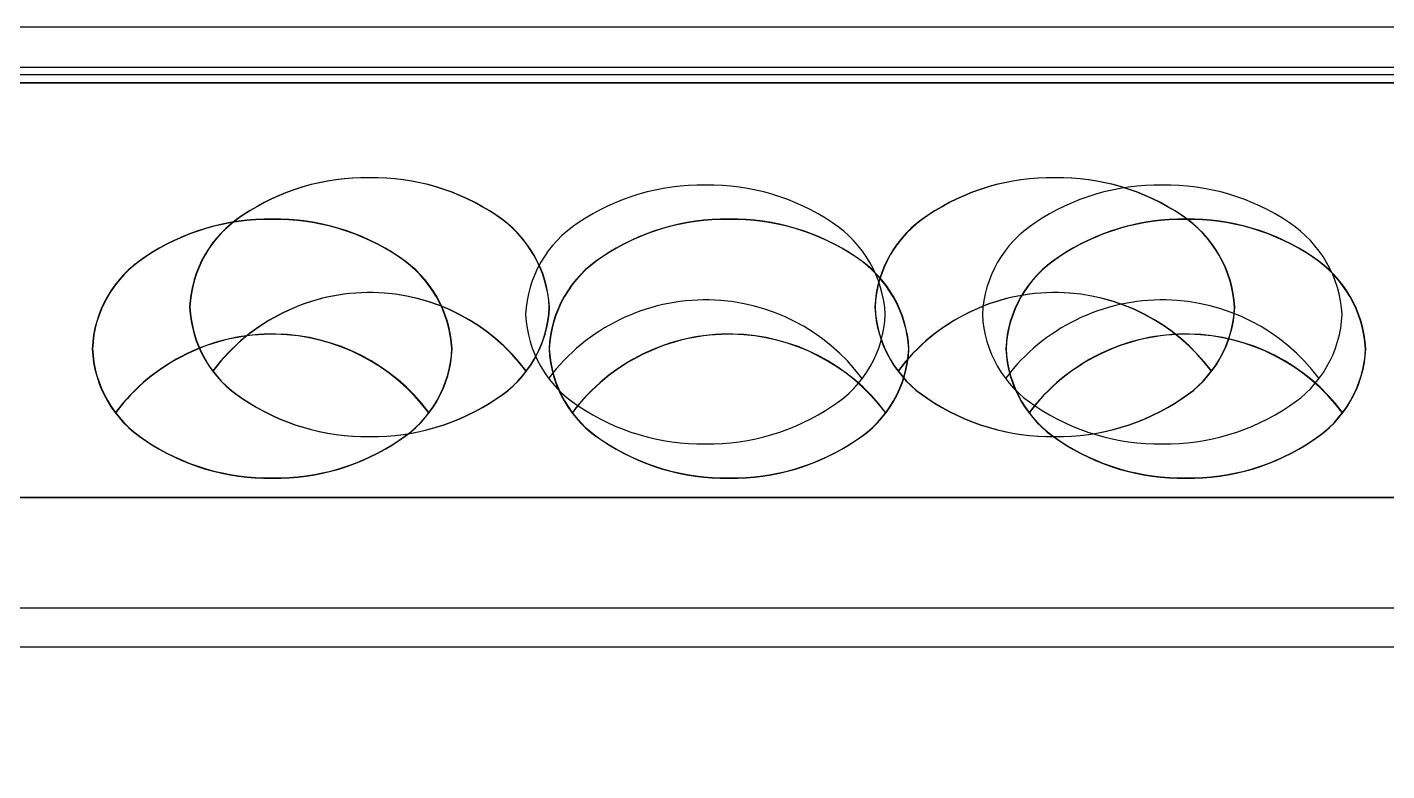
# Model space of a CAD drawing. Extents: x 1.1 to 23.7, y 0.2 to 17.2.
# Drawn here: x 17.822 to 18.417, y 3.781 to 4.107 of the extents above; entities that cross this region are included whole.
import ezdxf

# ---------------------------------------------------------------- set-up
doc = ezdxf.new("R2010")
doc.units = 0
doc.header["$MEASUREMENT"] = 0
for name, color, linetype in [('5_01__9-_0-___10__RTD___NO', 7, 'CONTINUOUS'), ('5_02__9-_B-___10__RTD____3', 7, 'CONTINUOUS'), ('5_03__9-_1-___10__RTD____4', 7, 'CONTINUOUS'), ('5_04__9-_C-___10__RTD____4', 7, 'CONTINUOUS'), ('5_05__9-_5-___10__RTD____8', 7, 'CONTINUOUS'), ('5_06__9-_6-___10__RTD____4', 7, 'CONTINUOUS'), ('5_07__9-_71___10__RTD____3', 7, 'CONTINUOUS'), ('5_08__9-_72___10__RTD____5', 7, 'CONTINUOUS'), ('5_09__9-_73___10__RTD____5', 7, 'CONTINUOUS'), ('5_10__9-_74___10__RTD____3', 7, 'CONTINUOUS'), ('5_11__9-_75___10__RTD____5', 7, 'CONTINUOUS'), ('5_12__9-_76___10__RTD____5', 7, 'CONTINUOUS'), ('5_13__9-_3-___10__RTD____8', 7, 'CONTINUOUS'), ('5_14__9-_D-___10__RTD____4', 7, 'CONTINUOUS'), ('6_01__0-__NO_CARD', 7, 'CONTINUOUS'), ('6_02__B-___3__DI___4__DO__', 7, 'CONTINUOUS'), ('6_03__1-___4__DI___4__DO', 7, 'CONTINUOUS'), ('6_04__C-___4__DI___4__FHCI', 7, 'CONTINUOUS'), ('6_05__5-___8__AI', 7, 'CONTINUOUS'), ('6_06__6-___4__AI____4__AO', 7, 'CONTINUOUS'), ('6_07__71___3__AVI', 7, 'CONTINUOUS'), ('6_08__72___5__AVI_W_MONITO', 7, 'CONTINUOUS'), ('6_09__73___5__AVI_W_ADV_ME', 7, 'CONTINUOUS'), ('6_10__74___3__AVI___4__AFD', 7, 'CONTINUOUS'), ('6_11__75___5__AVI___1__ACI', 7, 'CONTINUOUS'), ('6_12__76___5__AVI___1__ACI', 7, 'CONTINUOUS'), ('6_13__3-___8__DI', 7, 'CONTINUOUS'), ('6_14__D-___4__DI___3__DO__', 7, 'CONTINUOUS')]:
    doc.layers.add(name, color=color, linetype=linetype)

msp = doc.modelspace()

# ---------------------------------------------------------------- linework, layer by layer
at = {"layer": '5_01__9-_0-___10__RTD___NO'}
msp.add_lwpolyline([(18.5791, 4.10693), (17.61387, 4.10693, 0.414214), (17.58399, 4.07704), (17.58399, 4.06193), (17.34399, 4.06193), (17.34399, 4.07704, 0.414214), (17.3141, 4.10693), (16.95637, 4.10693, 0.414973), (16.92649, 4.07704), (16.92649, 3.55681, 0.414973), (16.95637, 3.52693), (17.3141, 3.52693, 0.414214), (17.34399, 3.55681), (17.34399, 3.57193), (17.58399, 3.57193), (17.58399, 3.55681, 0.414214), (17.61387, 3.52693), (18.5791, 3.52693, 0.414214)], format="xyb", dxfattribs=at)
at = {"layer": '5_02__9-_B-___10__RTD____3'}
msp.add_lwpolyline([(18.82747, 4.08262), (18.82747, 3.47391), (17.22747, 3.47391), (17.22747, 4.08262)], close=True, dxfattribs=at)
for points in [[(17.98472, 4.0062, 0.154167), (17.92904, 4.02279, 0.154167), (17.87336, 4.0062, 0.244062), (17.8503, 3.96614, 0.244061), (17.87336, 3.92609, 0.154167), (17.92904, 3.9095, 0.154167), (17.98472, 3.92609, 0.24406), (18.00778, 3.96614, 0.236767)], [(18.18472, 4.0062, 0.154167), (18.12904, 4.02279, 0.154167), (18.07336, 4.0062, 0.244062), (18.0503, 3.96614, 0.244061), (18.07336, 3.92609, 0.154167), (18.12904, 3.9095, 0.154167), (18.18472, 3.92609, 0.24406), (18.20778, 3.96614, 0.236767)], [(18.38472, 4.0062, 0.154167), (18.32904, 4.02279, 0.154167), (18.27336, 4.0062, 0.244062), (18.2503, 3.96614, 0.244061), (18.27336, 3.92609, 0.154167), (18.32904, 3.9095, 0.154167), (18.38472, 3.92609, 0.24406), (18.40778, 3.96614, 0.236767)]]:
    msp.add_lwpolyline(points, format="xyb", close=True, dxfattribs=at)
for points in [[(17.99785, 3.93831, 0.005828), (17.99756, 3.93824, 0.231198), (17.93062, 3.97248, 0.240907), (17.86052, 3.93824, 0.001746), (17.86039, 3.93811)], [(18.19785, 3.93831, 0.005828), (18.19756, 3.93824, 0.231198), (18.13062, 3.97248, 0.240907), (18.06052, 3.93824, 0.001746), (18.06039, 3.93811)], [(18.39785, 3.93831, 0.005828), (18.39756, 3.93824, 0.231198), (18.33062, 3.97248, 0.240907), (18.26052, 3.93824, 0.001746), (18.26039, 3.93811)]]:
    msp.add_lwpolyline(points, format="xyb", dxfattribs=at)
for points in [[(17.22747, 3.90102), (18.82747, 3.90102)], [(17.22747, 3.83558), (18.82747, 3.83558)]]:
    msp.add_lwpolyline(points, dxfattribs=at)
at = {"layer": '5_03__9-_1-___10__RTD____4'}
msp.add_lwpolyline([(18.82747, 4.08262), (18.82747, 3.47391), (17.22747, 3.47391), (17.22747, 4.08262)], close=True, dxfattribs=at)
for points in [[(17.98472, 4.0062, 0.154167), (17.92904, 4.02279, 0.154167), (17.87336, 4.0062, 0.244062), (17.8503, 3.96614, 0.244061), (17.87336, 3.92609, 0.154167), (17.92904, 3.9095, 0.154167), (17.98472, 3.92609, 0.24406), (18.00778, 3.96614, 0.236767)], [(18.18472, 4.0062, 0.154167), (18.12904, 4.02279, 0.154167), (18.07336, 4.0062, 0.244062), (18.0503, 3.96614, 0.244061), (18.07336, 3.92609, 0.154167), (18.12904, 3.9095, 0.154167), (18.18472, 3.92609, 0.24406), (18.20778, 3.96614, 0.236767)], [(18.38472, 4.0062, 0.154167), (18.32904, 4.02279, 0.154167), (18.27336, 4.0062, 0.244062), (18.2503, 3.96614, 0.244061), (18.27336, 3.92609, 0.154167), (18.32904, 3.9095, 0.154167), (18.38472, 3.92609, 0.24406), (18.40778, 3.96614, 0.236767)]]:
    msp.add_lwpolyline(points, format="xyb", close=True, dxfattribs=at)
for points in [[(17.99785, 3.93831, 0.005828), (17.99756, 3.93824, 0.231198), (17.93062, 3.97248, 0.240907), (17.86052, 3.93824, 0.001746), (17.86039, 3.93811)], [(18.19785, 3.93831, 0.005828), (18.19756, 3.93824, 0.231198), (18.13062, 3.97248, 0.240907), (18.06052, 3.93824, 0.001746), (18.06039, 3.93811)], [(18.39785, 3.93831, 0.005828), (18.39756, 3.93824, 0.231198), (18.33062, 3.97248, 0.240907), (18.26052, 3.93824, 0.001746), (18.26039, 3.93811)]]:
    msp.add_lwpolyline(points, format="xyb", dxfattribs=at)
for points in [[(17.22747, 3.90102), (18.82747, 3.90102)], [(17.22747, 3.83558), (18.82747, 3.83558)]]:
    msp.add_lwpolyline(points, dxfattribs=at)
at = {"layer": '5_04__9-_C-___10__RTD____4'}
msp.add_lwpolyline([(18.82747, 4.08262), (18.82747, 3.47391), (17.22747, 3.47391), (17.22747, 4.08262)], close=True, dxfattribs=at)
for points in [[(17.98472, 4.0062, 0.154167), (17.92904, 4.02279, 0.154167), (17.87336, 4.0062, 0.244062), (17.8503, 3.96614, 0.244061), (17.87336, 3.92609, 0.154167), (17.92904, 3.9095, 0.154167), (17.98472, 3.92609, 0.24406), (18.00778, 3.96614, 0.236767)], [(18.18472, 4.0062, 0.154167), (18.12904, 4.02279, 0.154167), (18.07336, 4.0062, 0.244062), (18.0503, 3.96614, 0.244061), (18.07336, 3.92609, 0.154167), (18.12904, 3.9095, 0.154167), (18.18472, 3.92609, 0.24406), (18.20778, 3.96614, 0.236767)], [(18.38472, 4.0062, 0.154167), (18.32904, 4.02279, 0.154167), (18.27336, 4.0062, 0.244062), (18.2503, 3.96614, 0.244061), (18.27336, 3.92609, 0.154167), (18.32904, 3.9095, 0.154167), (18.38472, 3.92609, 0.24406), (18.40778, 3.96614, 0.236767)]]:
    msp.add_lwpolyline(points, format="xyb", close=True, dxfattribs=at)
for points in [[(17.99785, 3.93831, 0.005828), (17.99756, 3.93824, 0.231198), (17.93062, 3.97248, 0.240907), (17.86052, 3.93824, 0.001746), (17.86039, 3.93811)], [(18.19785, 3.93831, 0.005828), (18.19756, 3.93824, 0.231198), (18.13062, 3.97248, 0.240907), (18.06052, 3.93824, 0.001746), (18.06039, 3.93811)], [(18.39785, 3.93831, 0.005828), (18.39756, 3.93824, 0.231198), (18.33062, 3.97248, 0.240907), (18.26052, 3.93824, 0.001746), (18.26039, 3.93811)]]:
    msp.add_lwpolyline(points, format="xyb", dxfattribs=at)
for points in [[(17.22747, 3.90102), (18.82747, 3.90102)], [(17.22747, 3.83558), (18.82747, 3.83558)]]:
    msp.add_lwpolyline(points, dxfattribs=at)
at = {"layer": '5_05__9-_5-___10__RTD____8'}
msp.add_lwpolyline([(18.82747, 4.08262), (18.82747, 3.47391), (17.22747, 3.47391), (17.22747, 4.08262)], close=True, dxfattribs=at)
for points in [[(17.98472, 4.0062, 0.154167), (17.92904, 4.02279, 0.154167), (17.87336, 4.0062, 0.244062), (17.8503, 3.96614, 0.244061), (17.87336, 3.92609, 0.154167), (17.92904, 3.9095, 0.154167), (17.98472, 3.92609, 0.24406), (18.00778, 3.96614, 0.236767)], [(18.18472, 4.0062, 0.154167), (18.12904, 4.02279, 0.154167), (18.07336, 4.0062, 0.244062), (18.0503, 3.96614, 0.244061), (18.07336, 3.92609, 0.154167), (18.12904, 3.9095, 0.154167), (18.18472, 3.92609, 0.24406), (18.20778, 3.96614, 0.236767)], [(18.38472, 4.0062, 0.154167), (18.32904, 4.02279, 0.154167), (18.27336, 4.0062, 0.244062), (18.2503, 3.96614, 0.244061), (18.27336, 3.92609, 0.154167), (18.32904, 3.9095, 0.154167), (18.38472, 3.92609, 0.24406), (18.40778, 3.96614, 0.236767)]]:
    msp.add_lwpolyline(points, format="xyb", close=True, dxfattribs=at)
for points in [[(17.99785, 3.93831, 0.005828), (17.99756, 3.93824, 0.231198), (17.93062, 3.97248, 0.240907), (17.86052, 3.93824, 0.001746), (17.86039, 3.93811)], [(18.19785, 3.93831, 0.005828), (18.19756, 3.93824, 0.231198), (18.13062, 3.97248, 0.240907), (18.06052, 3.93824, 0.001746), (18.06039, 3.93811)], [(18.39785, 3.93831, 0.005828), (18.39756, 3.93824, 0.231198), (18.33062, 3.97248, 0.240907), (18.26052, 3.93824, 0.001746), (18.26039, 3.93811)]]:
    msp.add_lwpolyline(points, format="xyb", dxfattribs=at)
for points in [[(17.22747, 3.90102), (18.82747, 3.90102)], [(17.22747, 3.83558), (18.82747, 3.83558)]]:
    msp.add_lwpolyline(points, dxfattribs=at)
at = {"layer": '5_06__9-_6-___10__RTD____4'}
msp.add_lwpolyline([(18.82747, 4.08262), (18.82747, 3.47391), (17.22747, 3.47391), (17.22747, 4.08262)], close=True, dxfattribs=at)
for points in [[(17.98472, 4.0062, 0.154167), (17.92904, 4.02279, 0.154167), (17.87336, 4.0062, 0.244062), (17.8503, 3.96614, 0.244061), (17.87336, 3.92609, 0.154167), (17.92904, 3.9095, 0.154167), (17.98472, 3.92609, 0.24406), (18.00778, 3.96614, 0.236767)], [(18.18472, 4.0062, 0.154167), (18.12904, 4.02279, 0.154167), (18.07336, 4.0062, 0.244062), (18.0503, 3.96614, 0.244061), (18.07336, 3.92609, 0.154167), (18.12904, 3.9095, 0.154167), (18.18472, 3.92609, 0.24406), (18.20778, 3.96614, 0.236767)], [(18.38472, 4.0062, 0.154167), (18.32904, 4.02279, 0.154167), (18.27336, 4.0062, 0.244062), (18.2503, 3.96614, 0.244061), (18.27336, 3.92609, 0.154167), (18.32904, 3.9095, 0.154167), (18.38472, 3.92609, 0.24406), (18.40778, 3.96614, 0.236767)]]:
    msp.add_lwpolyline(points, format="xyb", close=True, dxfattribs=at)
for points in [[(17.99785, 3.93831, 0.005828), (17.99756, 3.93824, 0.231198), (17.93062, 3.97248, 0.240907), (17.86052, 3.93824, 0.001746), (17.86039, 3.93811)], [(18.19785, 3.93831, 0.005828), (18.19756, 3.93824, 0.231198), (18.13062, 3.97248, 0.240907), (18.06052, 3.93824, 0.001746), (18.06039, 3.93811)], [(18.39785, 3.93831, 0.005828), (18.39756, 3.93824, 0.231198), (18.33062, 3.97248, 0.240907), (18.26052, 3.93824, 0.001746), (18.26039, 3.93811)]]:
    msp.add_lwpolyline(points, format="xyb", dxfattribs=at)
for points in [[(17.22747, 3.90102), (18.82747, 3.90102)], [(17.22747, 3.83558), (18.82747, 3.83558)]]:
    msp.add_lwpolyline(points, dxfattribs=at)
at = {"layer": '5_07__9-_71___10__RTD____3'}
msp.add_lwpolyline([(17.20941, 4.08629), (18.8442, 4.08629), (18.8442, 3.45579), (17.20941, 3.45579)], close=True, dxfattribs=at)
for points in [[(18.17448, 4.02124, 0.154167), (18.1188, 4.03783, 0.154167), (18.06312, 4.02124, 0.244062), (18.04006, 3.98118, 0.244061), (18.06312, 3.94113, 0.154167), (18.1188, 3.92454, 0.154167), (18.17448, 3.94113, 0.24406), (18.19754, 3.98118, 0.236767)], [(18.37448, 4.02124, 0.154167), (18.31881, 4.03783, 0.154167), (18.26313, 4.02124, 0.244062), (18.24007, 3.98118, 0.244061), (18.26313, 3.94113, 0.154167), (18.31881, 3.92454, 0.154167), (18.37448, 3.94113, 0.24406), (18.39755, 3.98118, 0.236767)]]:
    msp.add_lwpolyline(points, format="xyb", close=True, dxfattribs=at)
for points in [[(18.18761, 3.95335, 0.005828), (18.18732, 3.95328, 0.231198), (18.12038, 3.98752, 0.240907), (18.05028, 3.95328, 0.001746), (18.05014, 3.95315)], [(18.38762, 3.95335, 0.005828), (18.38732, 3.95328, 0.231198), (18.32038, 3.98752, 0.240907), (18.25029, 3.95328, 0.001746), (18.25015, 3.95315)]]:
    msp.add_lwpolyline(points, format="xyb", dxfattribs=at)
at = {"layer": '5_08__9-_72___10__RTD____5'}
msp.add_lwpolyline([(17.2623, 4.08949), (19.5719, 4.08949), (19.5719, 3.45904), (17.2623, 3.45904)], close=True, dxfattribs=at)
for points in [[(18.02736, 4.02444, 0.154167), (17.97169, 4.04103, 0.154167), (17.91601, 4.02444, 0.244062), (17.89295, 3.98439, 0.244061), (17.91601, 3.94434, 0.154167), (17.97169, 3.92775, 0.154167), (18.02736, 3.94434, 0.24406), (18.05043, 3.98439, 0.236767)], [(18.32737, 4.02444, 0.154167), (18.27169, 4.04103, 0.154167), (18.21602, 4.02444, 0.244062), (18.19295, 3.98439, 0.244061), (18.21602, 3.94434, 0.154167), (18.27169, 3.92775, 0.154167), (18.32737, 3.94434, 0.24406), (18.35043, 3.98439, 0.236767)]]:
    msp.add_lwpolyline(points, format="xyb", close=True, dxfattribs=at)
for points in [[(18.0405, 3.95656, 0.005828), (18.0402, 3.95648, 0.231198), (17.97326, 3.99073, 0.240907), (17.90317, 3.95648, 0.001746), (17.90303, 3.95635)], [(18.34051, 3.95656, 0.005828), (18.34021, 3.95648, 0.231198), (18.27327, 3.99073, 0.240907), (18.20318, 3.95648, 0.001746), (18.20304, 3.95635)]]:
    msp.add_lwpolyline(points, format="xyb", dxfattribs=at)
msp.add_lwpolyline([(17.2623, 3.8527), (19.5719, 3.8527)], dxfattribs=at)
at = {"layer": '5_09__9-_73___10__RTD____5'}
msp.add_lwpolyline([(17.2623, 4.08949), (19.5719, 4.08949), (19.5719, 3.45904), (17.2623, 3.45904)], close=True, dxfattribs=at)
for points in [[(18.02736, 4.02444, 0.154167), (17.97169, 4.04103, 0.154167), (17.91601, 4.02444, 0.244062), (17.89295, 3.98439, 0.244061), (17.91601, 3.94434, 0.154167), (17.97169, 3.92775, 0.154167), (18.02736, 3.94434, 0.24406), (18.05043, 3.98439, 0.236767)], [(18.32737, 4.02444, 0.154167), (18.27169, 4.04103, 0.154167), (18.21602, 4.02444, 0.244062), (18.19295, 3.98439, 0.244061), (18.21602, 3.94434, 0.154167), (18.27169, 3.92775, 0.154167), (18.32737, 3.94434, 0.24406), (18.35043, 3.98439, 0.236767)]]:
    msp.add_lwpolyline(points, format="xyb", close=True, dxfattribs=at)
for points in [[(18.0405, 3.95656, 0.005828), (18.0402, 3.95648, 0.231198), (17.97326, 3.99073, 0.240907), (17.90317, 3.95648, 0.001746), (17.90303, 3.95635)], [(18.34051, 3.95656, 0.005828), (18.34021, 3.95648, 0.231198), (18.27327, 3.99073, 0.240907), (18.20318, 3.95648, 0.001746), (18.20304, 3.95635)]]:
    msp.add_lwpolyline(points, format="xyb", dxfattribs=at)
msp.add_lwpolyline([(17.2623, 3.8527), (19.5719, 3.8527)], dxfattribs=at)
at = {"layer": '5_10__9-_74___10__RTD____3'}
msp.add_lwpolyline([(17.20941, 4.08629), (18.8442, 4.08629), (18.8442, 3.45579), (17.20941, 3.45579)], close=True, dxfattribs=at)
for points in [[(18.17448, 4.02124, 0.154167), (18.1188, 4.03783, 0.154167), (18.06312, 4.02124, 0.244062), (18.04006, 3.98118, 0.244061), (18.06312, 3.94113, 0.154167), (18.1188, 3.92454, 0.154167), (18.17448, 3.94113, 0.24406), (18.19754, 3.98118, 0.236767)], [(18.37448, 4.02124, 0.154167), (18.31881, 4.03783, 0.154167), (18.26313, 4.02124, 0.244062), (18.24007, 3.98118, 0.244061), (18.26313, 3.94113, 0.154167), (18.31881, 3.92454, 0.154167), (18.37448, 3.94113, 0.24406), (18.39755, 3.98118, 0.236767)]]:
    msp.add_lwpolyline(points, format="xyb", close=True, dxfattribs=at)
for points in [[(18.18761, 3.95335, 0.005828), (18.18732, 3.95328, 0.231198), (18.12038, 3.98752, 0.240907), (18.05028, 3.95328, 0.001746), (18.05014, 3.95315)], [(18.38762, 3.95335, 0.005828), (18.38732, 3.95328, 0.231198), (18.32038, 3.98752, 0.240907), (18.25029, 3.95328, 0.001746), (18.25015, 3.95315)]]:
    msp.add_lwpolyline(points, format="xyb", dxfattribs=at)
at = {"layer": '5_11__9-_75___10__RTD____5'}
msp.add_lwpolyline([(17.26242, 4.08949), (19.57202, 4.08949), (19.57202, 3.45904), (17.26242, 3.45904)], close=True, dxfattribs=at)
for points in [[(18.02749, 4.02444, 0.154167), (17.97181, 4.04103, 0.154167), (17.91613, 4.02444, 0.244062), (17.89307, 3.98439, 0.244061), (17.91613, 3.94434, 0.154167), (17.97181, 3.92775, 0.154167), (18.02749, 3.94434, 0.24406), (18.05055, 3.98439, 0.236767)], [(18.32749, 4.02444, 0.154167), (18.27182, 4.04103, 0.154167), (18.21614, 4.02444, 0.244062), (18.19308, 3.98439, 0.244061), (18.21614, 3.94434, 0.154167), (18.27182, 3.92775, 0.154167), (18.32749, 3.94434, 0.24406), (18.35056, 3.98439, 0.236767)]]:
    msp.add_lwpolyline(points, format="xyb", close=True, dxfattribs=at)
for points in [[(18.04062, 3.95656, 0.005828), (18.04033, 3.95648, 0.231198), (17.97338, 3.99073, 0.240907), (17.90329, 3.95648, 0.001746), (17.90315, 3.95635)], [(18.34063, 3.95656, 0.005828), (18.34033, 3.95648, 0.231198), (18.27339, 3.99073, 0.240907), (18.2033, 3.95648, 0.001746), (18.20316, 3.95635)]]:
    msp.add_lwpolyline(points, format="xyb", dxfattribs=at)
msp.add_lwpolyline([(17.26242, 3.8527), (19.57202, 3.8527)], dxfattribs=at)
at = {"layer": '5_12__9-_76___10__RTD____5'}
msp.add_lwpolyline([(17.26242, 4.08949), (19.57202, 4.08949), (19.57202, 3.45904), (17.26242, 3.45904)], close=True, dxfattribs=at)
for points in [[(18.02749, 4.02444, 0.154167), (17.97181, 4.04103, 0.154167), (17.91613, 4.02444, 0.244062), (17.89307, 3.98439, 0.244061), (17.91613, 3.94434, 0.154167), (17.97181, 3.92775, 0.154167), (18.02749, 3.94434, 0.24406), (18.05055, 3.98439, 0.236767)], [(18.32749, 4.02444, 0.154167), (18.27182, 4.04103, 0.154167), (18.21614, 4.02444, 0.244062), (18.19308, 3.98439, 0.244061), (18.21614, 3.94434, 0.154167), (18.27182, 3.92775, 0.154167), (18.32749, 3.94434, 0.24406), (18.35056, 3.98439, 0.236767)]]:
    msp.add_lwpolyline(points, format="xyb", close=True, dxfattribs=at)
for points in [[(18.04062, 3.95656, 0.005828), (18.04033, 3.95648, 0.231198), (17.97338, 3.99073, 0.240907), (17.90329, 3.95648, 0.001746), (17.90315, 3.95635)], [(18.34063, 3.95656, 0.005828), (18.34033, 3.95648, 0.231198), (18.27339, 3.99073, 0.240907), (18.2033, 3.95648, 0.001746), (18.20316, 3.95635)]]:
    msp.add_lwpolyline(points, format="xyb", dxfattribs=at)
msp.add_lwpolyline([(17.26242, 3.8527), (19.57202, 3.8527)], dxfattribs=at)
at = {"layer": '5_13__9-_3-___10__RTD____8'}
msp.add_lwpolyline([(18.82759, 4.08262), (18.82759, 3.47391), (17.22759, 3.47391), (17.22759, 4.08262)], close=True, dxfattribs=at)
for points in [[(17.98484, 4.0062, 0.154167), (17.92916, 4.02279, 0.154167), (17.87349, 4.0062, 0.244062), (17.85042, 3.96614, 0.244061), (17.87349, 3.92609, 0.154167), (17.92916, 3.9095, 0.154167), (17.98484, 3.92609, 0.24406), (18.0079, 3.96614, 0.236767)], [(18.18484, 4.0062, 0.154167), (18.12916, 4.02279, 0.154167), (18.07349, 4.0062, 0.244062), (18.05042, 3.96614, 0.244061), (18.07349, 3.92609, 0.154167), (18.12916, 3.9095, 0.154167), (18.18484, 3.92609, 0.24406), (18.2079, 3.96614, 0.236767)], [(18.38484, 4.0062, 0.154167), (18.32916, 4.02279, 0.154167), (18.27349, 4.0062, 0.244062), (18.25042, 3.96614, 0.244061), (18.27349, 3.92609, 0.154167), (18.32916, 3.9095, 0.154167), (18.38484, 3.92609, 0.24406), (18.4079, 3.96614, 0.236767)]]:
    msp.add_lwpolyline(points, format="xyb", close=True, dxfattribs=at)
for points in [[(17.99797, 3.93831, 0.005828), (17.99768, 3.93824, 0.231198), (17.93074, 3.97248, 0.240907), (17.86065, 3.93824, 0.001746), (17.86051, 3.93811)], [(18.19797, 3.93831, 0.005828), (18.19768, 3.93824, 0.231198), (18.13074, 3.97248, 0.240907), (18.06065, 3.93824, 0.001746), (18.06051, 3.93811)], [(18.39797, 3.93831, 0.005828), (18.39768, 3.93824, 0.231198), (18.33074, 3.97248, 0.240907), (18.26065, 3.93824, 0.001746), (18.26051, 3.93811)]]:
    msp.add_lwpolyline(points, format="xyb", dxfattribs=at)
for points in [[(17.22759, 3.90102), (18.82759, 3.90102)], [(17.22759, 3.83558), (18.82759, 3.83558)]]:
    msp.add_lwpolyline(points, dxfattribs=at)
at = {"layer": '5_14__9-_D-___10__RTD____4'}
msp.add_lwpolyline([(18.82759, 4.0827), (18.82759, 3.47399), (17.22759, 3.47399), (17.22759, 4.0827)], close=True, dxfattribs=at)
for points in [[(17.98484, 4.00627, 0.154167), (17.92916, 4.02286, 0.154167), (17.87349, 4.00627, 0.244062), (17.85042, 3.96622, 0.244061), (17.87349, 3.92617, 0.154167), (17.92916, 3.90958, 0.154167), (17.98484, 3.92617, 0.24406), (18.0079, 3.96622, 0.236767)], [(18.18484, 4.00627, 0.154167), (18.12916, 4.02286, 0.154167), (18.07349, 4.00627, 0.244062), (18.05042, 3.96622, 0.244061), (18.07349, 3.92617, 0.154167), (18.12916, 3.90958, 0.154167), (18.18484, 3.92617, 0.24406), (18.2079, 3.96622, 0.236767)], [(18.38484, 4.00627, 0.154167), (18.32916, 4.02286, 0.154167), (18.27349, 4.00627, 0.244062), (18.25042, 3.96622, 0.244061), (18.27349, 3.92617, 0.154167), (18.32916, 3.90958, 0.154167), (18.38484, 3.92617, 0.24406), (18.4079, 3.96622, 0.236767)]]:
    msp.add_lwpolyline(points, format="xyb", close=True, dxfattribs=at)
for points in [[(17.99797, 3.93839, 0.005828), (17.99768, 3.93831, 0.231198), (17.93074, 3.97256, 0.240907), (17.86065, 3.93831, 0.001746), (17.86051, 3.93819)], [(18.19797, 3.93839, 0.005828), (18.19768, 3.93831, 0.231198), (18.13074, 3.97256, 0.240907), (18.06065, 3.93831, 0.001746), (18.06051, 3.93819)], [(18.39797, 3.93839, 0.005828), (18.39768, 3.93831, 0.231198), (18.33074, 3.97256, 0.240907), (18.26065, 3.93831, 0.001746), (18.26051, 3.93819)]]:
    msp.add_lwpolyline(points, format="xyb", dxfattribs=at)
for points in [[(17.22759, 3.9011), (18.82759, 3.9011)], [(17.22759, 3.83566), (18.82759, 3.83566)]]:
    msp.add_lwpolyline(points, dxfattribs=at)
at = {"layer": '6_01__0-__NO_CARD'}
msp.add_lwpolyline([(18.5791, 4.10693), (17.61387, 4.10693, 0.414214), (17.58399, 4.07704), (17.58399, 4.06193), (17.34399, 4.06193), (17.34399, 4.07704, 0.414214), (17.3141, 4.10693), (16.95637, 4.10693, 0.414973), (16.92649, 4.07704), (16.92649, 3.55681, 0.414973), (16.95637, 3.52693), (17.3141, 3.52693, 0.414214), (17.34399, 3.55681), (17.34399, 3.57193), (17.58399, 3.57193), (17.58399, 3.55681, 0.414214), (17.61387, 3.52693), (18.5791, 3.52693, 0.414214)], format="xyb", dxfattribs=at)
at = {"layer": '6_02__B-___3__DI___4__DO__'}
msp.add_lwpolyline([(18.82759, 4.08262), (18.82759, 3.47391), (17.22759, 3.47391), (17.22759, 4.08262)], close=True, dxfattribs=at)
for points in [[(17.98484, 4.0062, 0.154167), (17.92916, 4.02279, 0.154167), (17.87349, 4.0062, 0.244062), (17.85042, 3.96614, 0.244061), (17.87349, 3.92609, 0.154167), (17.92916, 3.9095, 0.154167), (17.98484, 3.92609, 0.24406), (18.0079, 3.96614, 0.236767)], [(18.18484, 4.0062, 0.154167), (18.12916, 4.02279, 0.154167), (18.07349, 4.0062, 0.244062), (18.05042, 3.96614, 0.244061), (18.07349, 3.92609, 0.154167), (18.12916, 3.9095, 0.154167), (18.18484, 3.92609, 0.24406), (18.2079, 3.96614, 0.236767)], [(18.38484, 4.0062, 0.154167), (18.32916, 4.02279, 0.154167), (18.27349, 4.0062, 0.244062), (18.25042, 3.96614, 0.244061), (18.27349, 3.92609, 0.154167), (18.32916, 3.9095, 0.154167), (18.38484, 3.92609, 0.24406), (18.4079, 3.96614, 0.236767)]]:
    msp.add_lwpolyline(points, format="xyb", close=True, dxfattribs=at)
for points in [[(17.99797, 3.93831, 0.005828), (17.99768, 3.93824, 0.231198), (17.93074, 3.97248, 0.240907), (17.86065, 3.93824, 0.001746), (17.86051, 3.93811)], [(18.19797, 3.93831, 0.005828), (18.19768, 3.93824, 0.231198), (18.13074, 3.97248, 0.240907), (18.06065, 3.93824, 0.001746), (18.06051, 3.93811)], [(18.39797, 3.93831, 0.005828), (18.39768, 3.93824, 0.231198), (18.33074, 3.97248, 0.240907), (18.26065, 3.93824, 0.001746), (18.26051, 3.93811)]]:
    msp.add_lwpolyline(points, format="xyb", dxfattribs=at)
for points in [[(17.22759, 3.90102), (18.82759, 3.90102)], [(17.22759, 3.83558), (18.82759, 3.83558)]]:
    msp.add_lwpolyline(points, dxfattribs=at)
at = {"layer": '6_03__1-___4__DI___4__DO'}
msp.add_lwpolyline([(18.82759, 4.08262), (18.82759, 3.47391), (17.22759, 3.47391), (17.22759, 4.08262)], close=True, dxfattribs=at)
for points in [[(17.98484, 4.0062, 0.154167), (17.92916, 4.02279, 0.154167), (17.87349, 4.0062, 0.244062), (17.85042, 3.96614, 0.244061), (17.87349, 3.92609, 0.154167), (17.92916, 3.9095, 0.154167), (17.98484, 3.92609, 0.24406), (18.0079, 3.96614, 0.236767)], [(18.18484, 4.0062, 0.154167), (18.12916, 4.02279, 0.154167), (18.07349, 4.0062, 0.244062), (18.05042, 3.96614, 0.244061), (18.07349, 3.92609, 0.154167), (18.12916, 3.9095, 0.154167), (18.18484, 3.92609, 0.24406), (18.2079, 3.96614, 0.236767)], [(18.38484, 4.0062, 0.154167), (18.32916, 4.02279, 0.154167), (18.27349, 4.0062, 0.244062), (18.25042, 3.96614, 0.244061), (18.27349, 3.92609, 0.154167), (18.32916, 3.9095, 0.154167), (18.38484, 3.92609, 0.24406), (18.4079, 3.96614, 0.236767)]]:
    msp.add_lwpolyline(points, format="xyb", close=True, dxfattribs=at)
for points in [[(17.99797, 3.93831, 0.005828), (17.99768, 3.93824, 0.231198), (17.93074, 3.97248, 0.240907), (17.86065, 3.93824, 0.001746), (17.86051, 3.93811)], [(18.19797, 3.93831, 0.005828), (18.19768, 3.93824, 0.231198), (18.13074, 3.97248, 0.240907), (18.06065, 3.93824, 0.001746), (18.06051, 3.93811)], [(18.39797, 3.93831, 0.005828), (18.39768, 3.93824, 0.231198), (18.33074, 3.97248, 0.240907), (18.26065, 3.93824, 0.001746), (18.26051, 3.93811)]]:
    msp.add_lwpolyline(points, format="xyb", dxfattribs=at)
for points in [[(17.22759, 3.90102), (18.82759, 3.90102)], [(17.22759, 3.83558), (18.82759, 3.83558)]]:
    msp.add_lwpolyline(points, dxfattribs=at)
at = {"layer": '6_04__C-___4__DI___4__FHCI'}
msp.add_lwpolyline([(18.82759, 4.08262), (18.82759, 3.47391), (17.22759, 3.47391), (17.22759, 4.08262)], close=True, dxfattribs=at)
for points in [[(17.98484, 4.0062, 0.154167), (17.92916, 4.02279, 0.154167), (17.87349, 4.0062, 0.244062), (17.85042, 3.96614, 0.244061), (17.87349, 3.92609, 0.154167), (17.92916, 3.9095, 0.154167), (17.98484, 3.92609, 0.24406), (18.0079, 3.96614, 0.236767)], [(18.18484, 4.0062, 0.154167), (18.12916, 4.02279, 0.154167), (18.07349, 4.0062, 0.244062), (18.05042, 3.96614, 0.244061), (18.07349, 3.92609, 0.154167), (18.12916, 3.9095, 0.154167), (18.18484, 3.92609, 0.24406), (18.2079, 3.96614, 0.236767)], [(18.38484, 4.0062, 0.154167), (18.32916, 4.02279, 0.154167), (18.27349, 4.0062, 0.244062), (18.25042, 3.96614, 0.244061), (18.27349, 3.92609, 0.154167), (18.32916, 3.9095, 0.154167), (18.38484, 3.92609, 0.24406), (18.4079, 3.96614, 0.236767)]]:
    msp.add_lwpolyline(points, format="xyb", close=True, dxfattribs=at)
for points in [[(17.99797, 3.93831, 0.005828), (17.99768, 3.93824, 0.231198), (17.93074, 3.97248, 0.240907), (17.86065, 3.93824, 0.001746), (17.86051, 3.93811)], [(18.19797, 3.93831, 0.005828), (18.19768, 3.93824, 0.231198), (18.13074, 3.97248, 0.240907), (18.06065, 3.93824, 0.001746), (18.06051, 3.93811)], [(18.39797, 3.93831, 0.005828), (18.39768, 3.93824, 0.231198), (18.33074, 3.97248, 0.240907), (18.26065, 3.93824, 0.001746), (18.26051, 3.93811)]]:
    msp.add_lwpolyline(points, format="xyb", dxfattribs=at)
for points in [[(17.22759, 3.90102), (18.82759, 3.90102)], [(17.22759, 3.83558), (18.82759, 3.83558)]]:
    msp.add_lwpolyline(points, dxfattribs=at)
at = {"layer": '6_05__5-___8__AI'}
msp.add_lwpolyline([(18.82759, 4.08262), (18.82759, 3.47391), (17.22759, 3.47391), (17.22759, 4.08262)], close=True, dxfattribs=at)
for points in [[(17.98484, 4.0062, 0.154167), (17.92916, 4.02279, 0.154167), (17.87349, 4.0062, 0.244062), (17.85042, 3.96614, 0.244061), (17.87349, 3.92609, 0.154167), (17.92916, 3.9095, 0.154167), (17.98484, 3.92609, 0.24406), (18.0079, 3.96614, 0.236767)], [(18.18484, 4.0062, 0.154167), (18.12916, 4.02279, 0.154167), (18.07349, 4.0062, 0.244062), (18.05042, 3.96614, 0.244061), (18.07349, 3.92609, 0.154167), (18.12916, 3.9095, 0.154167), (18.18484, 3.92609, 0.24406), (18.2079, 3.96614, 0.236767)], [(18.38484, 4.0062, 0.154167), (18.32916, 4.02279, 0.154167), (18.27349, 4.0062, 0.244062), (18.25042, 3.96614, 0.244061), (18.27349, 3.92609, 0.154167), (18.32916, 3.9095, 0.154167), (18.38484, 3.92609, 0.24406), (18.4079, 3.96614, 0.236767)]]:
    msp.add_lwpolyline(points, format="xyb", close=True, dxfattribs=at)
for points in [[(17.99797, 3.93831, 0.005828), (17.99768, 3.93824, 0.231198), (17.93074, 3.97248, 0.240907), (17.86065, 3.93824, 0.001746), (17.86051, 3.93811)], [(18.19797, 3.93831, 0.005828), (18.19768, 3.93824, 0.231198), (18.13074, 3.97248, 0.240907), (18.06065, 3.93824, 0.001746), (18.06051, 3.93811)], [(18.39797, 3.93831, 0.005828), (18.39768, 3.93824, 0.231198), (18.33074, 3.97248, 0.240907), (18.26065, 3.93824, 0.001746), (18.26051, 3.93811)]]:
    msp.add_lwpolyline(points, format="xyb", dxfattribs=at)
for points in [[(17.22759, 3.90102), (18.82759, 3.90102)], [(17.22759, 3.83558), (18.82759, 3.83558)]]:
    msp.add_lwpolyline(points, dxfattribs=at)
at = {"layer": '6_06__6-___4__AI____4__AO'}
msp.add_lwpolyline([(18.82759, 4.08262), (18.82759, 3.47391), (17.22759, 3.47391), (17.22759, 4.08262)], close=True, dxfattribs=at)
for points in [[(17.98484, 4.0062, 0.154167), (17.92916, 4.02279, 0.154167), (17.87349, 4.0062, 0.244062), (17.85042, 3.96614, 0.244061), (17.87349, 3.92609, 0.154167), (17.92916, 3.9095, 0.154167), (17.98484, 3.92609, 0.24406), (18.0079, 3.96614, 0.236767)], [(18.18484, 4.0062, 0.154167), (18.12916, 4.02279, 0.154167), (18.07349, 4.0062, 0.244062), (18.05042, 3.96614, 0.244061), (18.07349, 3.92609, 0.154167), (18.12916, 3.9095, 0.154167), (18.18484, 3.92609, 0.24406), (18.2079, 3.96614, 0.236767)], [(18.38484, 4.0062, 0.154167), (18.32916, 4.02279, 0.154167), (18.27349, 4.0062, 0.244062), (18.25042, 3.96614, 0.244061), (18.27349, 3.92609, 0.154167), (18.32916, 3.9095, 0.154167), (18.38484, 3.92609, 0.24406), (18.4079, 3.96614, 0.236767)]]:
    msp.add_lwpolyline(points, format="xyb", close=True, dxfattribs=at)
for points in [[(17.99797, 3.93831, 0.005828), (17.99768, 3.93824, 0.231198), (17.93074, 3.97248, 0.240907), (17.86065, 3.93824, 0.001746), (17.86051, 3.93811)], [(18.19797, 3.93831, 0.005828), (18.19768, 3.93824, 0.231198), (18.13074, 3.97248, 0.240907), (18.06065, 3.93824, 0.001746), (18.06051, 3.93811)], [(18.39797, 3.93831, 0.005828), (18.39768, 3.93824, 0.231198), (18.33074, 3.97248, 0.240907), (18.26065, 3.93824, 0.001746), (18.26051, 3.93811)]]:
    msp.add_lwpolyline(points, format="xyb", dxfattribs=at)
for points in [[(17.22759, 3.90102), (18.82759, 3.90102)], [(17.22759, 3.83558), (18.82759, 3.83558)]]:
    msp.add_lwpolyline(points, dxfattribs=at)
at = {"layer": '6_07__71___3__AVI'}
msp.add_lwpolyline([(17.20941, 4.08629), (18.8442, 4.08629), (18.8442, 3.45579), (17.20941, 3.45579)], close=True, dxfattribs=at)
for points in [[(18.17448, 4.02124, 0.154167), (18.1188, 4.03783, 0.154167), (18.06312, 4.02124, 0.244062), (18.04006, 3.98118, 0.244061), (18.06312, 3.94113, 0.154167), (18.1188, 3.92454, 0.154167), (18.17448, 3.94113, 0.24406), (18.19754, 3.98118, 0.236767)], [(18.37448, 4.02124, 0.154167), (18.31881, 4.03783, 0.154167), (18.26313, 4.02124, 0.244062), (18.24007, 3.98118, 0.244061), (18.26313, 3.94113, 0.154167), (18.31881, 3.92454, 0.154167), (18.37448, 3.94113, 0.24406), (18.39755, 3.98118, 0.236767)]]:
    msp.add_lwpolyline(points, format="xyb", close=True, dxfattribs=at)
for points in [[(18.18761, 3.95335, 0.005828), (18.18732, 3.95328, 0.231198), (18.12038, 3.98752, 0.240907), (18.05028, 3.95328, 0.001746), (18.05014, 3.95315)], [(18.38762, 3.95335, 0.005828), (18.38732, 3.95328, 0.231198), (18.32038, 3.98752, 0.240907), (18.25029, 3.95328, 0.001746), (18.25015, 3.95315)]]:
    msp.add_lwpolyline(points, format="xyb", dxfattribs=at)
at = {"layer": '6_08__72___5__AVI_W_MONITO'}
msp.add_lwpolyline([(17.2623, 4.08949), (19.5719, 4.08949), (19.5719, 3.45904), (17.2623, 3.45904)], close=True, dxfattribs=at)
for points in [[(18.02736, 4.02444, 0.154167), (17.97169, 4.04103, 0.154167), (17.91601, 4.02444, 0.244062), (17.89295, 3.98439, 0.244061), (17.91601, 3.94434, 0.154167), (17.97169, 3.92775, 0.154167), (18.02736, 3.94434, 0.24406), (18.05043, 3.98439, 0.236767)], [(18.32737, 4.02444, 0.154167), (18.27169, 4.04103, 0.154167), (18.21602, 4.02444, 0.244062), (18.19295, 3.98439, 0.244061), (18.21602, 3.94434, 0.154167), (18.27169, 3.92775, 0.154167), (18.32737, 3.94434, 0.24406), (18.35043, 3.98439, 0.236767)]]:
    msp.add_lwpolyline(points, format="xyb", close=True, dxfattribs=at)
for points in [[(18.0405, 3.95656, 0.005828), (18.0402, 3.95648, 0.231198), (17.97326, 3.99073, 0.240907), (17.90317, 3.95648, 0.001746), (17.90303, 3.95635)], [(18.34051, 3.95656, 0.005828), (18.34021, 3.95648, 0.231198), (18.27327, 3.99073, 0.240907), (18.20318, 3.95648, 0.001746), (18.20304, 3.95635)]]:
    msp.add_lwpolyline(points, format="xyb", dxfattribs=at)
msp.add_lwpolyline([(17.2623, 3.8527), (19.5719, 3.8527)], dxfattribs=at)
at = {"layer": '6_09__73___5__AVI_W_ADV_ME'}
msp.add_lwpolyline([(17.2623, 4.08949), (19.5719, 4.08949), (19.5719, 3.45904), (17.2623, 3.45904)], close=True, dxfattribs=at)
for points in [[(18.02736, 4.02444, 0.154167), (17.97169, 4.04103, 0.154167), (17.91601, 4.02444, 0.244062), (17.89295, 3.98439, 0.244061), (17.91601, 3.94434, 0.154167), (17.97169, 3.92775, 0.154167), (18.02736, 3.94434, 0.24406), (18.05043, 3.98439, 0.236767)], [(18.32737, 4.02444, 0.154167), (18.27169, 4.04103, 0.154167), (18.21602, 4.02444, 0.244062), (18.19295, 3.98439, 0.244061), (18.21602, 3.94434, 0.154167), (18.27169, 3.92775, 0.154167), (18.32737, 3.94434, 0.24406), (18.35043, 3.98439, 0.236767)]]:
    msp.add_lwpolyline(points, format="xyb", close=True, dxfattribs=at)
for points in [[(18.0405, 3.95656, 0.005828), (18.0402, 3.95648, 0.231198), (17.97326, 3.99073, 0.240907), (17.90317, 3.95648, 0.001746), (17.90303, 3.95635)], [(18.34051, 3.95656, 0.005828), (18.34021, 3.95648, 0.231198), (18.27327, 3.99073, 0.240907), (18.20318, 3.95648, 0.001746), (18.20304, 3.95635)]]:
    msp.add_lwpolyline(points, format="xyb", dxfattribs=at)
msp.add_lwpolyline([(17.2623, 3.8527), (19.5719, 3.8527)], dxfattribs=at)
at = {"layer": '6_10__74___3__AVI___4__AFD'}
msp.add_lwpolyline([(17.20941, 4.08629), (18.8442, 4.08629), (18.8442, 3.45579), (17.20941, 3.45579)], close=True, dxfattribs=at)
for points in [[(18.17448, 4.02124, 0.154167), (18.1188, 4.03783, 0.154167), (18.06312, 4.02124, 0.244062), (18.04006, 3.98118, 0.244061), (18.06312, 3.94113, 0.154167), (18.1188, 3.92454, 0.154167), (18.17448, 3.94113, 0.24406), (18.19754, 3.98118, 0.236767)], [(18.37448, 4.02124, 0.154167), (18.31881, 4.03783, 0.154167), (18.26313, 4.02124, 0.244062), (18.24007, 3.98118, 0.244061), (18.26313, 3.94113, 0.154167), (18.31881, 3.92454, 0.154167), (18.37448, 3.94113, 0.24406), (18.39755, 3.98118, 0.236767)]]:
    msp.add_lwpolyline(points, format="xyb", close=True, dxfattribs=at)
for points in [[(18.18761, 3.95335, 0.005828), (18.18732, 3.95328, 0.231198), (18.12038, 3.98752, 0.240907), (18.05028, 3.95328, 0.001746), (18.05014, 3.95315)], [(18.38762, 3.95335, 0.005828), (18.38732, 3.95328, 0.231198), (18.32038, 3.98752, 0.240907), (18.25029, 3.95328, 0.001746), (18.25015, 3.95315)]]:
    msp.add_lwpolyline(points, format="xyb", dxfattribs=at)
at = {"layer": '6_11__75___5__AVI___1__ACI'}
msp.add_lwpolyline([(17.2623, 4.08949), (19.5719, 4.08949), (19.5719, 3.45904), (17.2623, 3.45904)], close=True, dxfattribs=at)
for points in [[(18.02736, 4.02444, 0.154167), (17.97169, 4.04103, 0.154167), (17.91601, 4.02444, 0.244062), (17.89295, 3.98439, 0.244061), (17.91601, 3.94434, 0.154167), (17.97169, 3.92775, 0.154167), (18.02736, 3.94434, 0.24406), (18.05043, 3.98439, 0.236767)], [(18.32737, 4.02444, 0.154167), (18.27169, 4.04103, 0.154167), (18.21602, 4.02444, 0.244062), (18.19295, 3.98439, 0.244061), (18.21602, 3.94434, 0.154167), (18.27169, 3.92775, 0.154167), (18.32737, 3.94434, 0.24406), (18.35043, 3.98439, 0.236767)]]:
    msp.add_lwpolyline(points, format="xyb", close=True, dxfattribs=at)
for points in [[(18.0405, 3.95656, 0.005828), (18.0402, 3.95648, 0.231198), (17.97326, 3.99073, 0.240907), (17.90317, 3.95648, 0.001746), (17.90303, 3.95635)], [(18.34051, 3.95656, 0.005828), (18.34021, 3.95648, 0.231198), (18.27327, 3.99073, 0.240907), (18.20318, 3.95648, 0.001746), (18.20304, 3.95635)]]:
    msp.add_lwpolyline(points, format="xyb", dxfattribs=at)
msp.add_lwpolyline([(17.2623, 3.8527), (19.5719, 3.8527)], dxfattribs=at)
at = {"layer": '6_12__76___5__AVI___1__ACI'}
msp.add_lwpolyline([(17.2623, 4.08949), (19.5719, 4.08949), (19.5719, 3.45904), (17.2623, 3.45904)], close=True, dxfattribs=at)
for points in [[(18.02736, 4.02444, 0.154167), (17.97169, 4.04103, 0.154167), (17.91601, 4.02444, 0.244062), (17.89295, 3.98439, 0.244061), (17.91601, 3.94434, 0.154167), (17.97169, 3.92775, 0.154167), (18.02736, 3.94434, 0.24406), (18.05043, 3.98439, 0.236767)], [(18.32737, 4.02444, 0.154167), (18.27169, 4.04103, 0.154167), (18.21602, 4.02444, 0.244062), (18.19295, 3.98439, 0.244061), (18.21602, 3.94434, 0.154167), (18.27169, 3.92775, 0.154167), (18.32737, 3.94434, 0.24406), (18.35043, 3.98439, 0.236767)]]:
    msp.add_lwpolyline(points, format="xyb", close=True, dxfattribs=at)
for points in [[(18.0405, 3.95656, 0.005828), (18.0402, 3.95648, 0.231198), (17.97326, 3.99073, 0.240907), (17.90317, 3.95648, 0.001746), (17.90303, 3.95635)], [(18.34051, 3.95656, 0.005828), (18.34021, 3.95648, 0.231198), (18.27327, 3.99073, 0.240907), (18.20318, 3.95648, 0.001746), (18.20304, 3.95635)]]:
    msp.add_lwpolyline(points, format="xyb", dxfattribs=at)
msp.add_lwpolyline([(17.2623, 3.8527), (19.5719, 3.8527)], dxfattribs=at)
at = {"layer": '6_13__3-___8__DI'}
msp.add_lwpolyline([(18.82759, 4.08262), (18.82759, 3.47391), (17.22759, 3.47391), (17.22759, 4.08262)], close=True, dxfattribs=at)
for points in [[(17.98484, 4.0062, 0.154167), (17.92916, 4.02279, 0.154167), (17.87349, 4.0062, 0.244062), (17.85042, 3.96614, 0.244061), (17.87349, 3.92609, 0.154167), (17.92916, 3.9095, 0.154167), (17.98484, 3.92609, 0.24406), (18.0079, 3.96614, 0.236767)], [(18.18484, 4.0062, 0.154167), (18.12916, 4.02279, 0.154167), (18.07349, 4.0062, 0.244062), (18.05042, 3.96614, 0.244061), (18.07349, 3.92609, 0.154167), (18.12916, 3.9095, 0.154167), (18.18484, 3.92609, 0.24406), (18.2079, 3.96614, 0.236767)], [(18.38484, 4.0062, 0.154167), (18.32916, 4.02279, 0.154167), (18.27349, 4.0062, 0.244062), (18.25042, 3.96614, 0.244061), (18.27349, 3.92609, 0.154167), (18.32916, 3.9095, 0.154167), (18.38484, 3.92609, 0.24406), (18.4079, 3.96614, 0.236767)]]:
    msp.add_lwpolyline(points, format="xyb", close=True, dxfattribs=at)
for points in [[(17.99797, 3.93831, 0.005828), (17.99768, 3.93824, 0.231198), (17.93074, 3.97248, 0.240907), (17.86065, 3.93824, 0.001746), (17.86051, 3.93811)], [(18.19797, 3.93831, 0.005828), (18.19768, 3.93824, 0.231198), (18.13074, 3.97248, 0.240907), (18.06065, 3.93824, 0.001746), (18.06051, 3.93811)], [(18.39797, 3.93831, 0.005828), (18.39768, 3.93824, 0.231198), (18.33074, 3.97248, 0.240907), (18.26065, 3.93824, 0.001746), (18.26051, 3.93811)]]:
    msp.add_lwpolyline(points, format="xyb", dxfattribs=at)
for points in [[(17.22759, 3.90102), (18.82759, 3.90102)], [(17.22759, 3.83558), (18.82759, 3.83558)]]:
    msp.add_lwpolyline(points, dxfattribs=at)
at = {"layer": '6_14__D-___4__DI___3__DO__'}
msp.add_lwpolyline([(18.82759, 4.08262), (18.82759, 3.47391), (17.22759, 3.47391), (17.22759, 4.08262)], close=True, dxfattribs=at)
for points in [[(17.98484, 4.0062, 0.154167), (17.92916, 4.02279, 0.154167), (17.87349, 4.0062, 0.244062), (17.85042, 3.96614, 0.244061), (17.87349, 3.92609, 0.154167), (17.92916, 3.9095, 0.154167), (17.98484, 3.92609, 0.24406), (18.0079, 3.96614, 0.236767)], [(18.18484, 4.0062, 0.154167), (18.12916, 4.02279, 0.154167), (18.07349, 4.0062, 0.244062), (18.05042, 3.96614, 0.244061), (18.07349, 3.92609, 0.154167), (18.12916, 3.9095, 0.154167), (18.18484, 3.92609, 0.24406), (18.2079, 3.96614, 0.236767)], [(18.38484, 4.0062, 0.154167), (18.32916, 4.02279, 0.154167), (18.27349, 4.0062, 0.244062), (18.25042, 3.96614, 0.244061), (18.27349, 3.92609, 0.154167), (18.32916, 3.9095, 0.154167), (18.38484, 3.92609, 0.24406), (18.4079, 3.96614, 0.236767)]]:
    msp.add_lwpolyline(points, format="xyb", close=True, dxfattribs=at)
for points in [[(17.99797, 3.93831, 0.005828), (17.99768, 3.93824, 0.231198), (17.93074, 3.97248, 0.240907), (17.86065, 3.93824, 0.001746), (17.86051, 3.93811)], [(18.19797, 3.93831, 0.005828), (18.19768, 3.93824, 0.231198), (18.13074, 3.97248, 0.240907), (18.06065, 3.93824, 0.001746), (18.06051, 3.93811)], [(18.39797, 3.93831, 0.005828), (18.39768, 3.93824, 0.231198), (18.33074, 3.97248, 0.240907), (18.26065, 3.93824, 0.001746), (18.26051, 3.93811)]]:
    msp.add_lwpolyline(points, format="xyb", dxfattribs=at)
for points in [[(17.22759, 3.90102), (18.82759, 3.90102)], [(17.22759, 3.83558), (18.82759, 3.83558)]]:
    msp.add_lwpolyline(points, dxfattribs=at)

doc.saveas('drawing.dxf')
